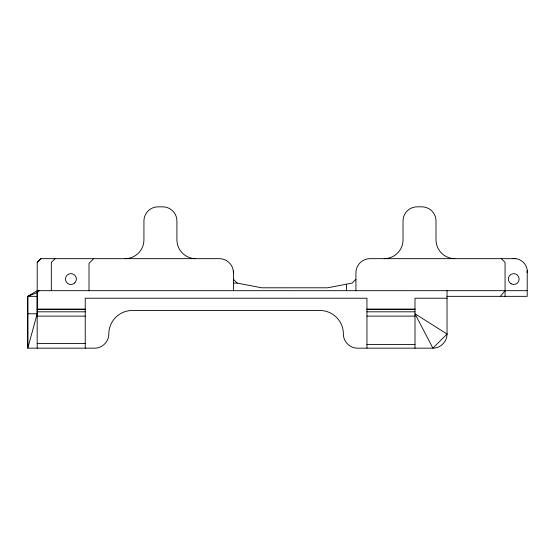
<?xml version="1.0" encoding="UTF-8"?>
<svg xmlns="http://www.w3.org/2000/svg" width="555" height="555" viewBox="0 0 555 555"><rect width="100%" height="100%" fill="white"/><g stroke="black" fill="none" stroke-linecap="round" stroke-linejoin="round"><path stroke-width="0.83" d="M447.032 290.688L447.032 334.034C447.191 341.582 440.455 348.325 432.9 348.165L357.524 348.165C349.969 348.325 343.233 341.582 343.392 334.034A23.553 23.553 0 0 0 319.84 310.474L132.347 310.474A23.553 23.553 0 0 0 108.794 334.034C108.953 341.582 102.217 348.318 94.662 348.165L27.771 348.165L27.771 296.342L37.213 290.674L527.208 290.688M39.079 290.688L37.192 292.575L27.771 296.342L27.771 348.165L37.192 313.776L37.213 262.411L40.959 258.658L219.308 258.658A14.132 14.132 0 0 1 233.44 272.789L233.44 290.688M51.324 290.688L51.324 262.425L55.091 258.658M346.5 290.688L346.5 284.174M447.032 296.342L527.208 296.342L527.208 270.556M527.208 272.789C528.173 264.999 520.867 257.693 513.077 258.658M500.353 296.342L505.064 290.688M37.213 262.411L40.959 258.658M93.719 258.658L89.008 263.368L89.008 290.688M355.921 279.318L352.154 283.085L327.658 287.795L261.703 287.802L237.207 283.092L233.44 283.092M27.75 313.783L37.192 313.776M27.75 296.356L37.192 296.342M515.311 258.658L370.053 258.658A14.132 14.132 0 0 0 355.921 272.789L355.921 290.688M447.032 298.229L414.994 298.229L414.994 348.165M37.192 309.066L85.241 309.066M366.945 309.066L414.994 309.066M37.192 309.454L85.241 309.454M366.945 309.454L414.994 309.454M37.192 311.813L85.241 311.813M366.945 311.813L414.994 311.813M37.192 316.114L85.241 316.114M366.945 316.114L414.994 316.114M37.192 343.476L85.241 343.476M366.945 344.468L414.994 344.468M501.297 258.658L505.064 262.425L505.064 296.342M233.44 279.325L237.207 283.092M233.322 270.944L233.44 272.789M366.945 348.165L366.945 298.229L85.241 298.229L85.241 348.165M37.192 292.575L37.192 348.165M195.755 258.658A18.842 18.842 0 0 1 176.913 239.815L176.913 220.973A14.132 14.132 0 0 0 162.775 206.842L158.064 206.842A14.132 14.132 0 0 0 143.932 220.973L143.932 239.815A18.842 18.842 0 0 1 125.09 258.658M454.843 258.658A18.842 18.842 0 0 1 436.001 239.815L436.001 220.973A14.132 14.132 0 0 0 421.869 206.835L417.159 206.835A14.132 14.132 0 0 0 403.027 220.966L403.027 239.815A18.842 18.842 0 0 1 384.185 258.658M447.032 334.034L432.9 348.165L414.994 313.776L447.032 334.034M74.752 282.883L73.621 283.744A5.418 5.418 0 0 1 66.475 282.162A5.418 5.418 0 0 1 67.433 274.905A5.418 5.418 0 0 1 74.745 275.225L75.612 276.348A5.418 5.418 0 0 1 74.745 282.883M511.023 283.744A5.418 5.418 0 0 0 519.154 279.054A5.418 5.418 0 0 0 511.023 274.364A5.418 5.418 0 0 0 511.023 283.744"/></g></svg>
